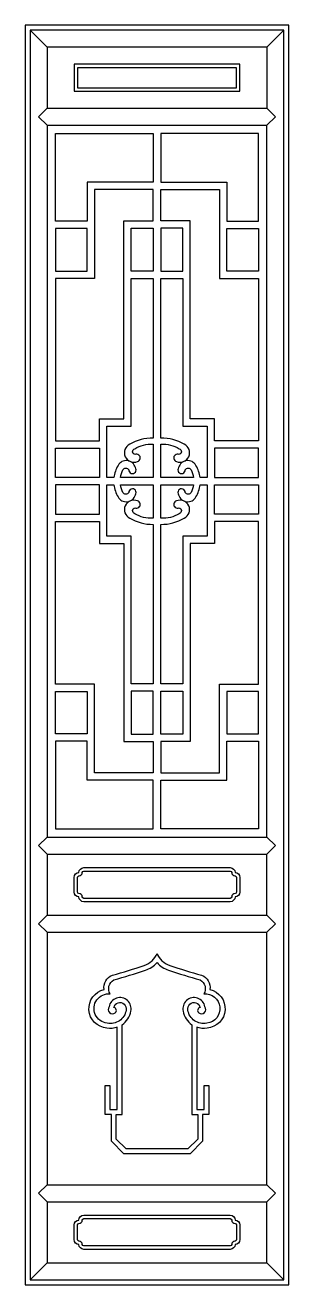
# Model space of a CAD drawing. Header units: metres. Extents: x 0 to 540, y 0 to 2580.
import ezdxf

# ---------------------------------------------------------------- set-up
doc = ezdxf.new("R2010")
doc.units = ezdxf.units.M
for name, color, linetype in [('3', 3, 'Continuous'), ('4', 4, 'Continuous'), ('7', 7, 'Continuous')]:
    doc.layers.add(name, color=color, linetype=linetype)

msp = doc.modelspace()

# ---------------------------------------------------------------- linework, layer by layer
at = {"layer": '3'}
for p, q in [((10, 2570), (45, 2535)), ((495, 2535), (530, 2570)), ((45, 2410), (27.5, 2392.5)), ((495, 2410), (512.5, 2392.5)), ((27.5, 2392.5), (45, 2375)), ((495, 2375), (512.5, 2392.5)), ((262, 2358), (262, 2258.5)), ((278, 2358), (278, 2258.5)), ((127, 2258.5), (127, 2178.75)), ((262, 2258.5), (127, 2258.5)), ((278, 2258.5), (413, 2258.5)), ((413, 2258.5), (413, 2178.75)), ((142, 2243.5), (142, 2061.5)), ((262, 2243.5), (142, 2243.5)), ((262, 2179.27), (262, 2243.5)), ((278, 2243.5), (398, 2243.5)), ((278, 2179.27), (278, 2243.5)), ((398, 2243.5), (398, 2061.5)), ((127, 2178.75), (62, 2178.75)), ((202, 1773.5), (202, 2179.27)), ((202, 2179.27), (262, 2179.27)), ((338, 2179.27), (278, 2179.27)), ((338, 1773.5), (338, 2179.27)), ((413, 2178.75), (478, 2178.75)), ((127, 2163.75), (62, 2163.75)), ((127, 2076.5), (127, 2163.75)), ((413, 2076.5), (413, 2163.75)), ((413, 2163.75), (478, 2163.75)), ((62, 2076.5), (127, 2076.5)), ((478, 2076.5), (413, 2076.5)), ((142, 2061.5), (62, 2061.5)), ((398, 2061.5), (478, 2061.5)), ((152, 1728.5), (152, 1773.5)), ((152, 1773.5), (202, 1773.5)), ((388, 1773.5), (338, 1773.5)), ((388, 1728.5), (388, 1773.5)), ((62, 1728.5), (152, 1728.5)), ((62, 1713.5), (152, 1713.5)), ((152, 1713.5), (152, 1653.5)), ((478, 1728.5), (388, 1728.5)), ((478, 1713.5), (388, 1713.5)), ((388, 1713.5), (388, 1653.5)), ((152, 1653.5), (62, 1653.5)), ((388, 1653.5), (478, 1653.5)), ((152, 1638.5), (62, 1638.5)), ((152, 1578.5), (152, 1638.5)), ((388, 1578.5), (388, 1638.5)), ((388, 1638.5), (478, 1638.5)), ((62, 1578.5), (152, 1578.5)), ((478, 1578.5), (388, 1578.5)), ((62, 1563.5), (152, 1563.5)), ((152, 1563.5), (152, 1518.5)), ((478, 1563.5), (388, 1563.5)), ((388, 1563.5), (388, 1518.5)), ((152, 1518.5), (202, 1518.5)), ((202, 1518.5), (202, 1112.73)), ((338, 1518.5), (338, 1112.73)), ((388, 1518.5), (338, 1518.5)), ((142, 1230.5), (62, 1230.5)), ((62, 1215.5), (127, 1215.5)), ((127, 1215.5), (127, 1128.25)), ((142, 1048.5), (142, 1230.5)), ((398, 1048.5), (398, 1230.5)), ((398, 1230.5), (478, 1230.5)), ((413, 1215.5), (413, 1128.25)), ((478, 1215.5), (413, 1215.5)), ((127, 1128.25), (62, 1128.25)), ((127, 1113.25), (62, 1113.25)), ((127, 1033.5), (127, 1113.25)), ((202, 1112.73), (262, 1112.73)), ((262, 1112.73), (262, 1048.5)), ((338, 1112.73), (278, 1112.73)), ((278, 1112.73), (278, 1048.5)), ((413, 1128.25), (478, 1128.25)), ((413, 1033.5), (413, 1113.25)), ((413, 1113.25), (478, 1113.25)), ((262, 1033.5), (127, 1033.5)), ((262, 1048.5), (142, 1048.5)), ((262, 934), (262, 1033.5)), ((278, 1048.5), (398, 1048.5)), ((278, 1033.5), (413, 1033.5)), ((278, 934), (278, 1033.5)), ((27.5, 899.5), (45, 917)), ((495, 917), (512.5, 899.5)), ((45, 882), (27.5, 899.5)), ((495, 882), (512.5, 899.5)), ((27.5, 739.5), (45, 757)), ((495, 757), (512.5, 739.5)), ((45, 722), (27.5, 739.5)), ((495, 722), (512.5, 739.5)), ((27.5, 187.5), (45, 205)), ((45, 170), (27.5, 187.5)), ((495, 205), (512.5, 187.5)), ((495, 170), (512.5, 187.5)), ((10, 10), (45, 45)), ((495, 45), (530, 10))]:
    msp.add_line(p, q, dxfattribs=at)
for points in [[(10, 10), (530, 10), (530, 2570), (10, 2570)], [(100, 2445), (440, 2445), (440, 2500), (100, 2500)], [(107, 2452), (433, 2452), (433, 2493), (107, 2493)], [(217, 2164.27), (262, 2164.27), (262, 2076.27), (217, 2076.27)], [(278, 2076.27), (323, 2076.27), (323, 2164.27), (278, 2164.27)], [(217, 1127.73), (262, 1127.73), (262, 1215.73), (217, 1215.73)], [(278, 1215.73), (323, 1215.73), (323, 1127.73), (278, 1127.73)]]:
    msp.add_lwpolyline(points, close=True, dxfattribs=at)
for points in [[(262, 1734.41, 0.14), (214.41, 1721.56, 0.99), (230.1, 1686.41, 1.11), (224.93, 1700.37, -0.77), (224.4, 1712.53, -0.15), (262, 1721.95), (262, 1653.5), (195.26, 1653.5, -0.08), (200.12, 1669.34, -0.57), (211.97, 1669.39, 1.39), (225.82, 1673.75, 0.68), (190.13, 1678.14, 0.09), (181.7, 1653.5), (167, 1653.5), (167, 1758.5), (217, 1758.5), (217, 2061.27), (262, 2061.27)], [(278, 1734.41), (278, 2061.27), (323, 2061.27), (323, 1758.5), (373, 1758.5), (373, 1653.5), (358.3, 1653.5, 0.09), (349.87, 1678.14, 0.68), (314.18, 1673.75, 1.39), (328.03, 1669.39, -0.57), (339.88, 1669.34, -0.08), (344.74, 1653.5), (278, 1653.5), (278, 1721.95, -0.15), (315.6, 1712.53, -0.77), (315.07, 1700.37, 1.11), (309.9, 1686.41, 0.99), (325.59, 1721.56, 0.14)], [(211.97, 1622.61, -0.57), (200.12, 1622.66, -0.08), (195.26, 1638.5), (262, 1638.5), (262, 1570.05, -0.15), (224.4, 1579.47, -0.77), (224.93, 1591.63, 1.11), (230.1, 1605.59, 0.99), (214.41, 1570.44, 0.14), (262, 1557.59), (262, 1230.73), (217, 1230.73), (217, 1533.5), (167, 1533.5), (167, 1638.5), (181.7, 1638.5, 0.09), (190.13, 1613.86, 0.68), (225.82, 1618.25, 1.39)], [(278, 1570.05), (278, 1638.5), (344.74, 1638.5, -0.08), (339.88, 1622.66, -0.57), (328.03, 1622.61, 1.39), (314.18, 1618.25, 0.68), (349.87, 1613.86, 0.09), (358.3, 1638.5), (373, 1638.5), (373, 1533.5), (323, 1533.5), (323, 1230.73), (278, 1230.73), (278, 1557.59, 0.14), (325.59, 1570.44, 0.99), (309.9, 1605.59, 1.11), (315.07, 1591.63, -0.77), (315.6, 1579.47, -0.15)], [(440, 804.5, -0.4), (430, 794.5, -0.4), (420, 784.5), (120, 784.5, -0.4), (110, 794.5, -0.4), (100, 804.5), (100, 834.5, -0.4), (110, 844.5, -0.4), (120, 854.5), (420, 854.5, -0.4), (430, 844.5, -0.4), (440, 834.5)], [(433, 804.59, -0.4), (429.86, 801.5, 0.4), (423, 794.64, -0.4), (419.91, 791.5), (120.09, 791.5, -0.4), (117, 794.64, 0.4), (110.14, 801.5, -0.4), (107, 804.59), (107, 834.41, -0.4), (110.14, 837.5, 0.4), (117, 844.36, -0.4), (120.09, 847.5), (419.91, 847.5, -0.4), (423, 844.36, 0.4), (429.86, 837.5, -0.4), (433, 834.41)], [(363.46, 294.42), (337.6, 268.56), (202.4, 268.56), (176.54, 294.42), (176.54, 348.77), (163.54, 348.77), (163.54, 408.22), (173.54, 408.22), (173.54, 358.77), (188.54, 358.77), (188.54, 527.52, -0.13), (167.27, 525.87, -0.86), (161.73, 604.78, -0.36), (178.62, 633.92, 0.01), (243.89, 654.18, 0.23), (270, 678.77, 0.23), (296.11, 654.18, 0.01), (361.38, 633.92, -0.36), (378.27, 604.78, -0.86), (372.73, 525.87, -0.13), (351.46, 527.52), (351.46, 358.77), (366.46, 358.77), (366.46, 408.22), (376.46, 408.22), (376.46, 348.77), (363.46, 348.77)], [(206.54, 278.56), (186.54, 298.56), (186.54, 348.77), (198.54, 348.77), (198.54, 532.54, 0.2), (216.4, 560.31, 1.03), (171.87, 569.51, 0.89), (184.6, 556.99, 0.65), (181.72, 567.79, -1.03), (206.67, 562.63, -0.44), (168.02, 536.09, -1), (174.24, 595.96, -0.44), (181.54, 624.33, 0.01), (246.17, 644.44, 0.14), (270, 660.03, 0.14), (293.83, 644.44, 0.01), (358.46, 624.33, -0.44), (365.76, 595.96, -1), (371.98, 536.09, -0.44), (333.33, 562.63, -1.03), (358.28, 567.79, 0.65), (355.4, 556.99, 0.89), (368.13, 569.51, 1.03), (323.6, 560.31, 0.2), (341.46, 532.54), (341.46, 348.77), (353.46, 348.77), (353.46, 298.56), (333.46, 278.56)], [(440, 92.62, -0.4), (430, 82.62, -0.4), (420, 72.62), (120, 72.62, -0.4), (110, 82.62, -0.4), (100, 92.62), (100, 122.62, -0.4), (110, 132.62, -0.4), (120, 142.62), (420, 142.62, -0.4), (430, 132.62, -0.4), (440, 122.62)], [(433, 92.71, -0.4), (429.86, 89.62, 0.4), (423, 82.76, -0.4), (419.91, 79.62), (120.09, 79.62, -0.4), (117, 82.76, 0.4), (110.14, 89.62, -0.4), (107, 92.71), (107, 122.53, -0.4), (110.14, 125.62, 0.4), (117, 132.48, -0.4), (120.09, 135.62), (419.91, 135.62, -0.4), (423, 132.48, 0.4), (429.86, 125.62, -0.4), (433, 122.53)]]:
    msp.add_lwpolyline(points, format="xyb", close=True, dxfattribs=at)
at = {"layer": '4'}
msp.add_lwpolyline([(0, 0), (540, 0), (540, 2580), (0, 2580)], close=True, dxfattribs=at)
at = {"layer": '7'}
for p, q in [((495, 2535), (45, 2535)), ((45, 2535), (45, 2410)), ((495, 2535), (495, 2410)), ((45, 2410), (495, 2410)), ((45, 2375), (45, 917)), ((45, 2375), (495, 2375)), ((495, 917), (495, 2375)), ((62, 2178.75), (62, 2358)), ((62, 2358), (262, 2358)), ((478, 2358), (278, 2358)), ((478, 2178.75), (478, 2358)), ((62, 2163.75), (62, 2076.5)), ((478, 2163.75), (478, 2076.5)), ((62, 2061.5), (62, 1728.5)), ((478, 2061.5), (478, 1728.5)), ((62, 1653.5), (62, 1713.5)), ((478, 1653.5), (478, 1713.5)), ((62, 1638.5), (62, 1578.5)), ((478, 1638.5), (478, 1578.5)), ((62, 1230.5), (62, 1563.5)), ((478, 1230.5), (478, 1563.5)), ((62, 1128.25), (62, 1215.5)), ((478, 1128.25), (478, 1215.5)), ((62, 1113.25), (62, 934)), ((478, 1113.25), (478, 934)), ((62, 934), (262, 934)), ((478, 934), (278, 934)), ((45, 917), (495, 917)), ((45, 882), (495, 882)), ((45, 882), (45, 757)), ((495, 757), (495, 882)), ((45, 757), (495, 757)), ((45, 722), (495, 722)), ((45, 722), (45, 205)), ((495, 205), (495, 722)), ((45, 205), (495, 205)), ((45, 170), (495, 170)), ((45, 170), (45, 45)), ((495, 45), (495, 170)), ((45, 45), (495, 45))]:
    msp.add_line(p, q, dxfattribs=at)

doc.saveas('drawing.dxf')
